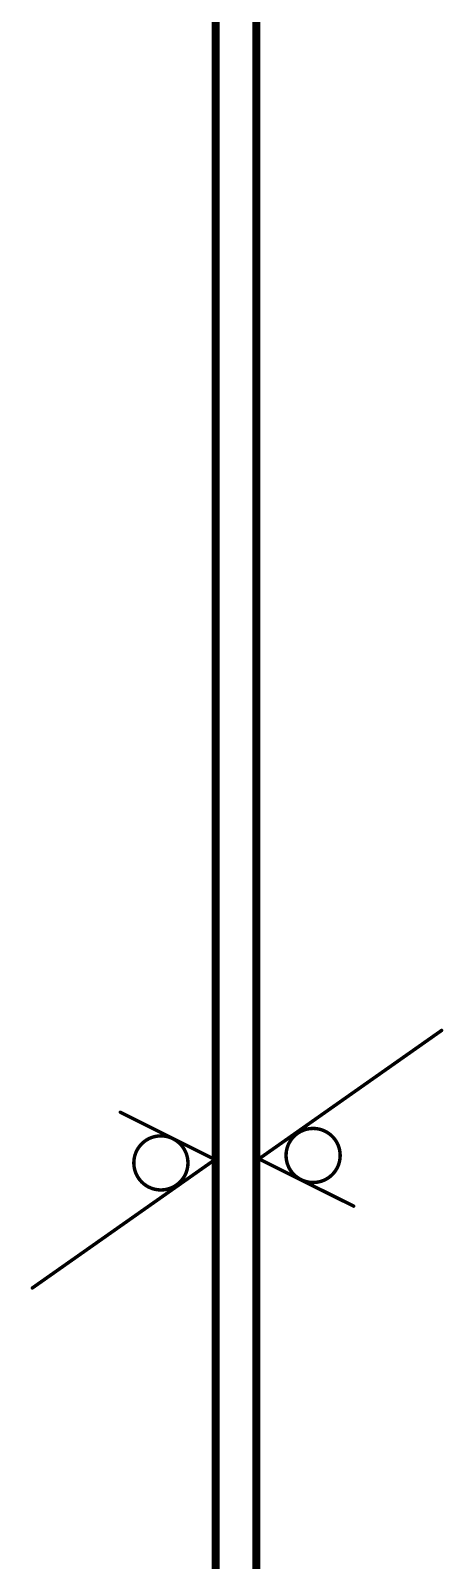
# Model space of a CAD drawing. Header units: millimetres. Extents: x 0 to 841, y 0 to 2540.
# Drawn here: x 419.3 to 449.8, y 2315.5 to 2428.6 of the extents above; entities that cross this region are included whole.
import ezdxf

# ---------------------------------------------------------------- set-up
doc = ezdxf.new("R2010")
doc.units = ezdxf.units.MM
doc.layers.add('Mechanical12', color=56, linetype='Continuous')
doc.layers.add('Mechanical7', color=56, linetype='Continuous')

# ---------------------------------------------------------------- blocks, each defined once
blk = doc.blocks.new('BOASVIEW_____________________2_0_0_0_B_2')
at = {"layer": 'Mechanical12', "const_width": 0.6}
for points in [[(0, -210), (0, 0)], [(3, -210), (3, 0)]]:
    blk.add_lwpolyline(points, dxfattribs=at)

msp = doc.modelspace()

# ---------------------------------------------------------------- linework, layer by layer
at = {"layer": 'Mechanical7', "const_width": 0.254}
for points in [[(436.2, 2345.2), (449.7, 2354.7)], [(425.95, 2348.65), (432.95, 2345.15)], [(419.45, 2335.65), (432.95, 2345.15)], [(436.2, 2345.2), (443.2, 2341.7)]]:
    msp.add_lwpolyline(points, dxfattribs=at)
at = {"layer": 'Mechanical7'}
for points, const_width in [([(449.64, 2354.7, 1), (449.76, 2354.7, 1)], 0.127), ([(425.89, 2348.65, 1), (426.01, 2348.65, 1)], 0.127), ([(442.2, 2345.45, 1), (438.2, 2345.45, 1)], 0.254), ([(430.95, 2344.9, 1), (426.95, 2344.9, 1)], 0.254), ([(432.89, 2345.15, 1), (433.01, 2345.15, 1)], 0.127), ([(432.89, 2345.15, 1), (433.01, 2345.15, 1)], 0.127), ([(436.14, 2345.2, 1), (436.26, 2345.2, 1)], 0.127), ([(436.14, 2345.2, 1), (436.26, 2345.2, 1)], 0.127), ([(438.14, 2345.45, 1), (438.26, 2345.45, 1)], 0.127), ([(442.14, 2345.45, 1), (442.26, 2345.45, 1)], 0.127), ([(426.89, 2344.9, 1), (427.01, 2344.9, 1)], 0.127), ([(430.89, 2344.9, 1), (431.01, 2344.9, 1)], 0.127), ([(443.14, 2341.7, 1), (443.26, 2341.7, 1)], 0.127), ([(419.39, 2335.65, 1), (419.51, 2335.65, 1)], 0.127)]:
    msp.add_lwpolyline(points, format="xyb", close=True, dxfattribs=dict(at, const_width=const_width))

# ---------------------------------------------------------------- block references
msp.add_blockref('BOASVIEW_____________________2_0_0_0_B_2', (433, 2461))

doc.saveas('drawing.dxf')
